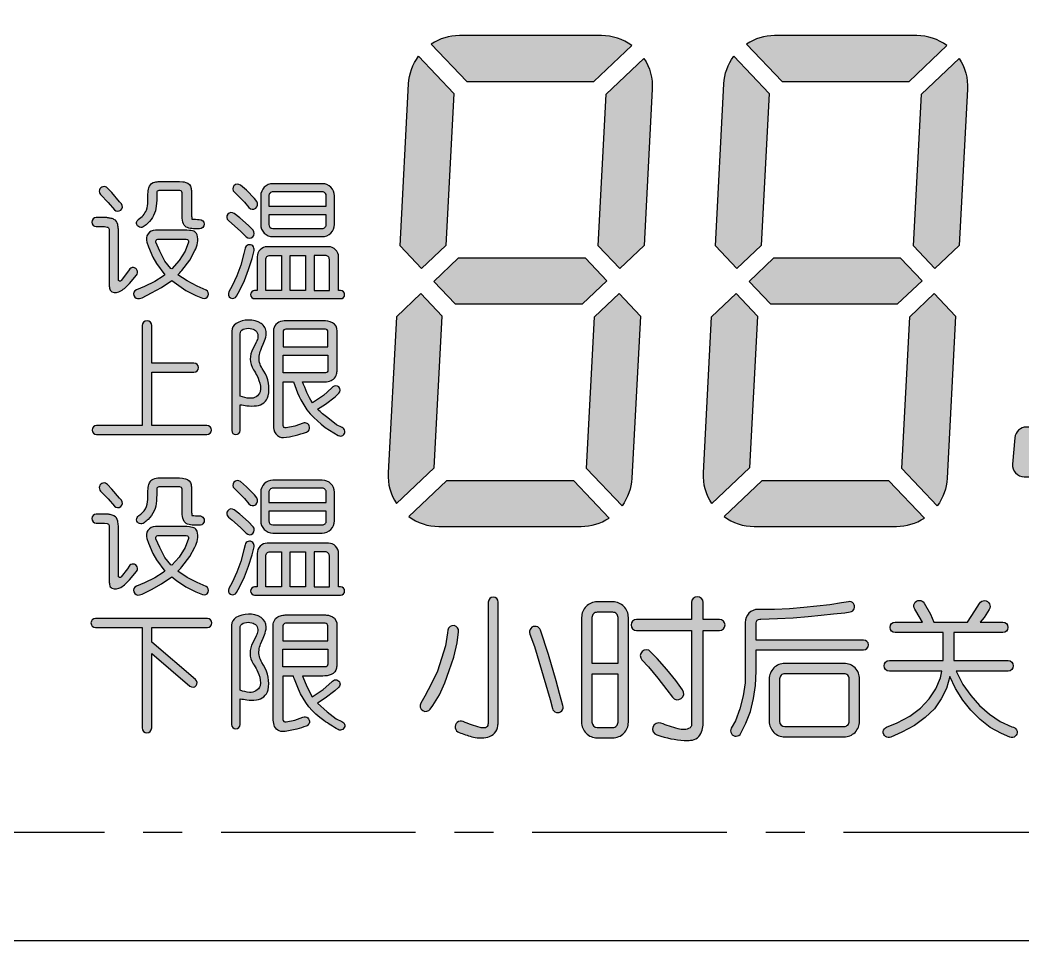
# Model space of a CAD drawing. Header units: millimetres. Extents: x -41 to 727, y -91 to 104.
# Drawn here: x 651.39 to 670.72, y -13.16 to 4.59 of the extents above; entities that cross this region are included whole.
import ezdxf

# ---------------------------------------------------------------- set-up
doc = ezdxf.new("R2010")
doc.units = ezdxf.units.MM
doc.header["$LTSCALE"] = 3
doc.header["$MEASUREMENT"] = 0
doc.linetypes.add('CENTER', pattern=[2, 1.25, -0.25, 0.25, -0.25])
doc.layers.add('VA', color=5, linetype='Continuous')

msp = doc.modelspace()

# ---------------------------------------------------------------- hatches: boundary and pattern name
h = msp.add_hatch(color=256)
h.dxf.hatch_style = 1
h.paths.add_polyline_path([(662.598, 4.286, -0.16027), (663.18, 4.094), (662.453, 3.404), (660.001, 3.404), (659.318, 4.124, -0.146871), (659.858, 4.286)])
h = msp.add_hatch(color=256)
h.dxf.hatch_style = 1
h.paths.add_polyline_path([(669.257, 4.094), (668.53, 3.404), (666.079, 3.404), (665.396, 4.124, -0.146871), (665.935, 4.286), (668.676, 4.286, -0.16027)])
h = msp.add_hatch(color=256)
h.dxf.hatch_style = 1
h.paths.add_polyline_path([(658.88, 3.357, -0.146871), (659.07, 3.888), (659.753, 3.168), (659.599, 0.244), (659.129, -0.202), (658.716, 0.233)])
h = msp.add_hatch(color=256)
h.dxf.hatch_style = 1
h.paths.add_polyline_path([(665.83, 3.168), (665.677, 0.244), (665.206, -0.202), (664.793, 0.233), (664.957, 3.357, -0.146871), (665.147, 3.888)])
h = msp.add_hatch(color=256)
h.dxf.hatch_style = 1
h.paths.add_polyline_path([(663.577, 3.255), (663.419, 0.244), (662.949, -0.202), (662.535, 0.233), (662.689, 3.155), (663.416, 3.846, -0.16027)])
h = msp.add_hatch(color=256)
h.dxf.hatch_style = 1
h.paths.add_polyline_path([(669.654, 3.255), (669.496, 0.244), (669.026, -0.202), (668.613, 0.233), (668.766, 3.155), (669.493, 3.846, -0.16027)])
h = msp.add_hatch(color=256)
h.dxf.hatch_style = 1
h.paths.add_polyline_path([(653.31, 1.085), (653.343, 1.045, -0.97673), (653.21, 0.931), (653.086, 1.069), (652.942, 1.221, -1.002617), (653.077, 1.348), (653.16, 1.26)])
h = msp.add_hatch(color=256)
h.dxf.hatch_style = 1
h.paths.add_polyline_path([(654.47, 1.301), (654.067, 1.301, 0.41817), (654.024, 1.257, -0.008884), (654.024, 1.113), (654.021, 1.056), (654.015, 0.999, -0.18758), (653.855, 0.672, -0.016576), (653.783, 0.612, -0.627369), (653.637, 0.667), (653.637, 0.684, -0.203592), (653.67, 0.743, 0.155377), (653.825, 0.923, 0.087248), (653.854, 1.092), (653.854, 1.148, -0.024837), (653.858, 1.264), (653.862, 1.295), (653.867, 1.325), (653.875, 1.355), (653.886, 1.382, -0.26273), (653.989, 1.463, -0.027827), (654.073, 1.475), (654.463, 1.475), (654.525, 1.47), (654.556, 1.465), (654.584, 1.458, -0.324197), (654.688, 1.342, -0.050441), (654.696, 1.258), (654.696, 0.828, 0.012355), (654.704, 0.751, 0.034092), (654.846, 0.745, -0.988156), (654.849, 0.561), (654.848, 0.561, -0.016553), (654.734, 0.563), (654.704, 0.566), (654.673, 0.57), (654.644, 0.576), (654.616, 0.585, -0.212131), (654.541, 0.656, -0.069926), (654.513, 0.803), (654.513, 1.255, 0.433586)])
h = msp.add_hatch(color=256)
h.dxf.hatch_style = 1
h.paths.add_polyline_path([(655.637, 1.403), (655.755, 1.305), (655.912, 1.148), (655.953, 1.088, -0.959156), (655.802, 0.974), (655.715, 1.079), (655.559, 1.236), (655.521, 1.27, -0.981141)])
h = msp.add_hatch(color=256)
h.dxf.hatch_style = 1
h.paths.add_polyline_path([(657.451, 1.197), (657.451, 0.648, -0.414214), (657.215, 0.412), (656.264, 0.412, -0.414214), (656.029, 0.648), (656.03, 1.197, -0.414214), (656.264, 1.432), (657.216, 1.432, -0.414214)])
h.paths.add_polyline_path([(657.294, 0.648, -0.414214), (657.215, 0.569), (656.264, 0.569, -0.413961), (656.185, 0.648), (656.185, 0.834), (657.294, 0.834)])
h.paths.add_polyline_path([(657.294, 1.197), (657.294, 1.001), (656.186, 1.001), (656.186, 1.197), (656.186, 1.197, -0.414214), (656.264, 1.276), (657.216, 1.276, -0.414214)])
h = msp.add_hatch(color=256)
h.dxf.hatch_style = 1
h.paths.add_polyline_path([(652.858, 0.604, -1), (652.858, 0.778), (653.061, 0.778, -0.011491), (653.125, 0.768, -0.070941), (653.201, 0.744, -0.254447), (653.273, 0.644, -0.026143), (653.285, 0.554), (653.285, -0.417, 0.32165), (653.305, -0.445, 0.329988), (653.339, -0.432), (653.459, -0.275), (653.492, -0.227, -1.083663), (653.635, -0.331), (653.501, -0.491, -0.073532), (653.335, -0.635, -0.222538), (653.162, -0.652, -0.270609), (653.115, -0.582, -0.016463), (653.111, -0.541), (653.111, 0.513), (653.105, 0.558, 0.334609), (653.07, 0.596), (653.019, 0.604)])
h = msp.add_hatch(color=256)
h.dxf.hatch_style = 1
h.paths.add_polyline_path([(655.518, 0.858), (655.627, 0.775), (655.794, 0.628), (655.881, 0.534, -0.981659), (655.75, 0.408), (655.637, 0.52), (655.47, 0.667), (655.407, 0.72, -0.975595)])
h = msp.add_hatch(color=256)
h.dxf.hatch_style = 1
h.paths.add_polyline_path([(654.181, -0.325), (654.181, -0.325), (654.021, -0.107), (653.949, 0.015), (653.866, 0.214), (653.836, 0.306, -0.520491), (653.998, 0.538), (654.604, 0.538), (654.655, 0.533), (654.684, 0.528), (654.712, 0.522), (654.737, 0.514, -0.225031), (654.805, 0.447, -0.188829), (654.758, 0.142), (654.662, -0.043), (654.506, -0.24, -0.031599), (654.43, -0.325), (654.613, -0.441), (654.803, -0.541), (654.975, -0.62, -0.972008), (654.909, -0.775), (654.779, -0.724), (654.588, -0.624), (654.405, -0.5), (654.314, -0.433), (654.115, -0.566), (653.924, -0.674), (653.741, -0.765), (653.69, -0.78, -0.947134), (653.633, -0.614), (653.791, -0.549), (653.99, -0.45), (654.148, -0.35)])
h.paths.add_polyline_path([(654.048, 0.363), (654.595, 0.363, -0.521815), (654.635, 0.305), (654.571, 0.131), (654.455, -0.051), (654.314, -0.209), (654.297, -0.201), (654.181, -0.06), (654.082, 0.131), (654.008, 0.303, -0.538437)])
h = msp.add_hatch(color=256)
h.dxf.hatch_style = 1
h.paths.add_polyline_path([(655.794, -0.225), (655.715, -0.431), (655.627, -0.617), (655.562, -0.736, -1), (655.416, -0.655), (655.48, -0.539), (655.568, -0.343), (655.647, -0.137), (655.706, 0.089), (655.729, 0.188, -1.00223), (655.9, 0.147), (655.863, -0.009)])
h = msp.add_hatch(color=256)
h.dxf.hatch_style = 1
h.paths.add_polyline_path([(657.53, 0.021), (657.53, -0.627), (657.569, -0.627, -1), (657.569, -0.784), (655.912, -0.784, -1), (655.912, -0.627), (655.961, -0.627), (655.961, 0.021, -0.414214), (656.156, 0.216), (657.334, 0.216, -0.414214)])
h.paths.add_polyline_path([(657.353, -0.627), (657.059, -0.627), (657.059, 0.049), (657.275, 0.049, -0.414214), (657.353, -0.029)])
h.paths.add_polyline_path([(656.127, -0.627), (656.127, -0.029, -0.414214), (656.206, 0.049), (656.431, 0.049), (656.431, -0.627)])
h.paths.add_polyline_path([(656.892, -0.627), (656.598, -0.627), (656.598, 0.049), (656.892, 0.049)])
h = msp.add_hatch(color=256)
h.dxf.hatch_style = 1
h.paths.add_polyline_path([(659.777, -0.886), (659.365, -0.451), (659.836, -0.004), (662.288, -0.004), (662.7, -0.438), (662.229, -0.886)])
h = msp.add_hatch(color=256)
h.dxf.hatch_style = 1
h.paths.add_polyline_path([(668.777, -0.438), (668.306, -0.886), (665.854, -0.886), (665.442, -0.451), (665.913, -0.004), (668.365, -0.004)])
h = msp.add_hatch(color=256)
h.dxf.hatch_style = 1
h.paths.add_polyline_path([(659.528, -1.121), (659.375, -4.045), (658.647, -4.735, -0.16027), (658.486, -4.144), (658.644, -1.135), (659.116, -0.687)])
h = msp.add_hatch(color=256)
h.dxf.hatch_style = 1
h.paths.add_polyline_path([(663.184, -4.247, -0.146871), (662.994, -4.777), (662.311, -4.057), (662.464, -1.136), (662.936, -0.687), (663.347, -1.12)])
h = msp.add_hatch(color=256)
h.dxf.hatch_style = 1
h.paths.add_polyline_path([(665.452, -4.045), (664.724, -4.735, -0.16027), (664.564, -4.144), (664.721, -1.135), (665.193, -0.687), (665.605, -1.121)])
h = msp.add_hatch(color=256)
h.dxf.hatch_style = 1
h.paths.add_polyline_path([(669.261, -4.247, -0.146871), (669.071, -4.777), (668.388, -4.057), (668.541, -1.136), (669.013, -0.687), (669.425, -1.12)])
h = msp.add_hatch(color=256)
h.dxf.hatch_style = 1
h.paths.add_polyline_path([(653.745, -3.23), (653.745, -1.304, -1), (653.93, -1.304), (653.93, -2.026), (654.742, -2.026, -1), (654.742, -2.201), (653.93, -2.201), (653.93, -3.23), (654.991, -3.23, -1), (654.991, -3.405), (652.866, -3.405, -1), (652.866, -3.23)])
h = msp.add_hatch(color=256)
h.dxf.hatch_style = 1
h.paths.add_polyline_path([(655.47, -1.411, -0.251251), (655.553, -1.265, -0.273671), (656.038, -1.26, -0.242415), (656.137, -1.447, -0.100445), (656.103, -1.599), (656.078, -1.658), (656.053, -1.716), (656.03, -1.774, 0.150464), (656.007, -2.015, 0.07841), (656.057, -2.128), (656.089, -2.181, -0.191488), (656.174, -2.659, -0.319783), (655.949, -2.847, -0.07297), (655.762, -2.847, -0.0139), (655.633, -2.828), (655.633, -3.323, -1), (655.47, -3.323)])
h.paths.add_polyline_path([(655.637, -1.438, -0.291924), (655.721, -1.363, -0.137469), (655.858, -1.364, -0.396774), (655.976, -1.521, -0.082163), (655.945, -1.614), (655.922, -1.661), (655.9, -1.705), (655.878, -1.748, 0.274605), (655.888, -2.153, -0.028418), (655.96, -2.274), (655.978, -2.317), (655.995, -2.362, -0.139474), (656.02, -2.578, -0.337206), (655.817, -2.704, -0.068489), (655.633, -2.665), (655.633, -1.461)])
h = msp.add_hatch(color=256)
h.dxf.hatch_style = 1
h.paths.add_polyline_path([(656.939, -3.199, -0.584313), (656.909, -3.356, -0.064942), (656.469, -3.46, -0.133179), (656.389, -3.448, -0.237061), (656.282, -3.304), (656.276, -3.271), (656.273, -3.242), (656.273, -1.411, -0.38883), (656.45, -1.217), (656.483, -1.213, -0.013458), (656.561, -1.21), (657.228, -1.21, -0.143255), (657.415, -1.248, -0.294356), (657.502, -1.411), (657.502, -2.163, -0.034225), (657.493, -2.238, -0.315965), (657.328, -2.379), (657.295, -2.384, -0.011104), (657.228, -2.389), (656.837, -2.389, 0.049724), (657.025, -2.79), (657.025, -2.79), (657.238, -2.652), (657.401, -2.502), (657.417, -2.486, -1), (657.536, -2.605), (657.464, -2.677), (657.276, -2.815), (657.126, -2.916, 0.024066), (657.32, -3.084), (657.489, -3.217), (657.597, -3.267, -1.081369), (657.523, -3.421, -0.098023), (656.919, -2.929, -0.067874), (656.662, -2.389), (656.461, -2.389), (656.461, -3.226, 0.473285), (656.521, -3.275), (656.687, -3.242), (656.848, -3.182, -0.220603), (656.925, -3.189)])
h.paths.add_polyline_path([(657.276, -2.214), (656.461, -2.214), (656.461, -1.875), (657.326, -1.875), (657.326, -2.164, -0.414214)])
h.paths.add_polyline_path([(657.276, -1.373, -0.414214), (657.326, -1.423), (657.326, -1.712), (656.461, -1.712), (656.461, -1.423, -0.414214), (656.511, -1.373)])
h = msp.add_hatch(color=256)
h.dxf.hatch_style = 1
h.paths.add_polyline_path([(670.748, -4.217, -0.440011), (670.523, -3.972), (670.567, -3.465, -0.388879), (670.792, -3.259), (671.301, -3.259, -0.440011), (671.526, -3.504), (671.481, -4.011, -0.388879), (671.257, -4.217)])
h = msp.add_hatch(color=256)
h.dxf.hatch_style = 1
h.paths.add_polyline_path([(654.469, -4.413), (654.068, -4.413, 0.422577), (654.024, -4.457), (654.024, -4.568), (654.023, -4.625), (654.019, -4.682, -0.197017), (653.858, -5.039, -0.01219), (653.783, -5.103, -1.116646), (653.679, -4.965, 0.264943), (653.852, -4.655), (653.854, -4.6), (653.854, -4.543), (653.855, -4.485), (653.857, -4.455), (653.861, -4.425), (653.866, -4.394), (653.874, -4.365), (653.884, -4.337, -0.20478), (653.957, -4.261, -0.084845), (654.073, -4.239), (654.463, -4.239), (654.52, -4.244), (654.55, -4.248), (654.58, -4.254, -0.323094), (654.687, -4.367, -0.059248), (654.696, -4.456), (654.696, -4.886, 0.017207), (654.704, -4.963, 0.034528), (654.846, -4.969, -1.01266), (654.847, -5.153, -0.011492), (654.739, -5.151), (654.709, -5.149), (654.678, -5.145), (654.649, -5.139), (654.621, -5.131, -0.238886), (654.538, -5.05, -0.076134), (654.513, -4.911), (654.513, -4.456, 0.422775)])
h = msp.add_hatch(color=256)
h.dxf.hatch_style = 1
h.paths.add_polyline_path([(653.31, -4.629), (653.343, -4.669, -0.97673), (653.21, -4.783), (653.086, -4.645), (652.942, -4.493, -1.002617), (653.077, -4.366), (653.16, -4.454)])
h = msp.add_hatch(color=256)
h.dxf.hatch_style = 1
h.paths.add_polyline_path([(655.637, -4.311), (655.755, -4.41), (655.912, -4.566), (655.953, -4.626, -0.959156), (655.802, -4.74), (655.715, -4.635), (655.559, -4.478), (655.521, -4.445, -0.981141)])
h = msp.add_hatch(color=256)
h.dxf.hatch_style = 1
h.paths.add_polyline_path([(656.264, -5.302, -0.414214), (656.029, -5.066), (656.03, -4.517, -0.414214), (656.264, -4.282), (657.216, -4.282, -0.414214), (657.451, -4.517), (657.451, -5.066, -0.414214), (657.215, -5.302)])
h.paths.add_polyline_path([(656.264, -5.145, -0.413961), (656.185, -5.066), (656.185, -4.88), (657.294, -4.88), (657.294, -5.066, -0.414214), (657.215, -5.145)])
h.paths.add_polyline_path([(656.186, -4.714), (656.186, -4.517), (656.186, -4.517, -0.414214), (656.264, -4.438), (657.216, -4.438, -0.414214), (657.294, -4.517), (657.294, -4.714)])
h = msp.add_hatch(color=256)
h.dxf.hatch_style = 1
h.paths.add_polyline_path([(659.465, -5.175, -0.16027), (658.883, -4.984), (659.611, -4.293), (662.062, -4.293), (662.745, -5.013, -0.146871), (662.205, -5.175)])
h = msp.add_hatch(color=256)
h.dxf.hatch_style = 1
h.paths.add_polyline_path([(664.96, -4.984), (665.688, -4.293), (668.139, -4.293), (668.822, -5.013, -0.146871), (668.282, -5.175), (665.542, -5.175, -0.16027)])
h = msp.add_hatch(color=256)
h.dxf.hatch_style = 1
h.paths.add_polyline_path([(653.111, -5.201), (653.105, -5.156, 0.334609), (653.07, -5.118), (653.019, -5.11), (652.858, -5.11, -1), (652.858, -4.936), (653.061, -4.936, -0.011491), (653.125, -4.947, -0.070941), (653.201, -4.97, -0.254447), (653.273, -5.07, -0.026143), (653.285, -5.16), (653.285, -6.131, 0.32165), (653.305, -6.159, 0.329988), (653.339, -6.146), (653.459, -5.99), (653.492, -5.941, -1.083663), (653.635, -6.046), (653.501, -6.205, -0.073532), (653.335, -6.349, -0.222538), (653.162, -6.366, -0.270609), (653.115, -6.296, -0.016463), (653.111, -6.255)])
h = msp.add_hatch(color=256)
h.dxf.hatch_style = 1
h.paths.add_polyline_path([(655.518, -4.856), (655.627, -4.939), (655.794, -5.086), (655.881, -5.18, -0.981659), (655.75, -5.307), (655.637, -5.194), (655.47, -5.047), (655.407, -4.994, -0.975595)])
h = msp.add_hatch(color=256)
h.dxf.hatch_style = 1
h.paths.add_polyline_path([(654.021, -5.821), (653.949, -5.699), (653.866, -5.5), (653.836, -5.409, -0.520491), (653.998, -5.176), (654.604, -5.176), (654.655, -5.182), (654.684, -5.186), (654.712, -5.192), (654.737, -5.2, -0.225031), (654.805, -5.267, -0.188829), (654.758, -5.572), (654.662, -5.757), (654.506, -5.955, -0.031599), (654.43, -6.039), (654.613, -6.156), (654.803, -6.255), (654.975, -6.334, -0.972008), (654.909, -6.489), (654.779, -6.438), (654.588, -6.338), (654.405, -6.214), (654.314, -6.147), (654.115, -6.28), (653.924, -6.388), (653.741, -6.479), (653.69, -6.494, -0.947134), (653.633, -6.328), (653.791, -6.263), (653.99, -6.164), (654.148, -6.064), (654.181, -6.039), (654.181, -6.039)])
h.paths.add_polyline_path([(654.048, -5.351), (654.595, -5.351, -0.521815), (654.635, -5.409), (654.571, -5.583), (654.455, -5.766), (654.314, -5.923), (654.297, -5.915), (654.181, -5.774), (654.082, -5.583), (654.008, -5.411, -0.538437)])
h = msp.add_hatch(color=256)
h.dxf.hatch_style = 1
h.paths.add_polyline_path([(655.706, -5.626), (655.729, -5.527, -1.00223), (655.9, -5.567), (655.863, -5.724), (655.794, -5.939), (655.715, -6.145), (655.627, -6.332), (655.562, -6.45, -1), (655.416, -6.369), (655.48, -6.253), (655.568, -6.057), (655.647, -5.851)])
h = msp.add_hatch(color=256)
h.dxf.hatch_style = 1
h.paths.add_polyline_path([(656.156, -5.498), (657.334, -5.498, -0.414214), (657.53, -5.694), (657.53, -6.341), (657.569, -6.341, -1), (657.569, -6.498), (655.912, -6.498, -1), (655.912, -6.341), (655.961, -6.341), (655.961, -5.694, -0.414214)])
h.paths.add_polyline_path([(657.353, -6.341), (657.059, -6.341), (657.059, -5.665), (657.275, -5.665, -0.414214), (657.353, -5.743)])
h.paths.add_polyline_path([(656.431, -5.665), (656.431, -6.341), (656.127, -6.341), (656.127, -5.743, -0.414214), (656.206, -5.665)])
h.paths.add_polyline_path([(656.892, -5.665), (656.892, -6.341), (656.598, -6.341), (656.598, -5.665)])
h = msp.add_hatch(color=256)
h.dxf.hatch_style = 1
h.paths.add_polyline_path([(660.607, -6.633), (660.607, -8.943, -0.017604), (660.601, -9.02, -0.310575), (660.405, -9.235), (660.367, -9.244, -0.105117), (660.099, -9.228, -0.018557), (659.854, -9.147, -1.016351), (659.932, -8.934, 0.049754), (660.258, -9.051), (660.281, -9.055, 0.070444), (660.342, -9.058), (660.36, -9.054, 0.328665), (660.41, -8.993), (660.413, -8.973), (660.416, -8.943), (660.416, -6.633, -1)])
h = msp.add_hatch(color=256)
h.dxf.hatch_style = 1
h.paths.add_polyline_path([(664.873, -7.181), (664.559, -7.181), (664.559, -8.874, -0.094288), (664.528, -9.131, -0.324897), (664.315, -9.296), (664.29, -9.298), (664.24, -9.3), (664.19, -9.3, -0.062857), (663.682, -9.2), (663.665, -9.194, -1), (663.744, -8.967, 0.023867), (664.076, -9.077, 0.206017), (664.305, -9.057, 0.211186), (664.334, -8.999), (664.334, -7.181), (663.274, -7.181, -1), (663.274, -6.968), (664.334, -6.968), (664.334, -6.642, -1), (664.559, -6.642), (664.559, -6.968), (664.873, -6.968, -1)])
h = msp.add_hatch(color=256)
h.dxf.hatch_style = 1
h.paths.add_polyline_path([(662.817, -6.629, -0.414214), (663.117, -6.929), (663.117, -8.949, -0.414214), (662.816, -9.25), (662.515, -9.25, -0.414214), (662.214, -8.949), (662.215, -6.929, -0.414214), (662.515, -6.629)])
h.paths.add_polyline_path([(662.414, -8.021), (662.917, -8.021), (662.917, -8.949, -0.414214), (662.816, -9.05), (662.515, -9.05, -0.413961), (662.414, -8.949)])
h.paths.add_polyline_path([(662.917, -7.808), (662.414, -7.808), (662.415, -6.93), (662.415, -6.929, -0.414214), (662.515, -6.829), (662.817, -6.829, -0.414214), (662.917, -6.929)])
h = msp.add_hatch(color=256)
h.dxf.hatch_style = 1
h.paths.add_polyline_path([(665.581, -7.364), (667.649, -7.364, -1), (667.649, -7.552), (665.581, -7.552), (665.581, -7.966), (665.568, -8.241), (665.531, -8.492), (665.468, -8.743), (665.38, -8.969), (665.284, -9.161, -1.021965), (665.099, -9.063), (665.179, -8.919), (665.267, -8.693), (665.33, -8.442), (665.368, -8.191), (665.368, -7.024, -0.414214), (665.618, -6.774), (665.932, -6.774), (666.22, -6.762), (666.496, -6.737), (666.998, -6.687), (667.223, -6.649), (667.361, -6.625, -1.021285), (667.392, -6.823), (667.286, -6.837), (667.073, -6.862), (666.835, -6.887), (666.584, -6.912), (666.295, -6.937), (665.994, -6.95), (665.668, -6.962), (665.651, -6.962, 0.41392), (665.581, -7.032)])
h = msp.add_hatch(color=256)
h.dxf.hatch_style = 1
h.paths.add_polyline_path([(669.246, -8.296), (669.144, -8.5), (669.016, -8.692), (668.837, -8.858), (668.633, -9.011), (668.39, -9.139), (668.177, -9.236, -1.01934), (668.094, -9.044), (668.301, -8.96), (668.544, -8.832), (668.748, -8.679), (668.914, -8.5), (669.042, -8.308), (669.131, -8.091), (669.157, -7.963), (668.147, -7.963, -1), (668.147, -7.759), (669.182, -7.759), (669.182, -7.222), (668.262, -7.222, -1), (668.262, -7.018), (668.786, -7.018), (668.659, -6.801), (668.636, -6.767, -1.035035), (668.819, -6.654), (668.94, -6.865), (669.003, -7.018), (669.655, -7.018), (669.796, -6.801), (669.886, -6.657, -1.002361), (670.072, -6.774), (669.974, -6.929), (669.898, -7.018), (670.332, -7.018, -1), (670.332, -7.222), (669.387, -7.222), (669.387, -7.759), (670.435, -7.759, -1), (670.435, -7.963), (669.438, -7.963), (669.566, -8.219), (669.719, -8.436), (669.885, -8.628), (670.077, -8.794), (670.281, -8.934), (670.511, -9.037), (670.542, -9.047, -1.039142), (670.472, -9.234), (670.307, -9.164), (670.089, -9.049), (669.898, -8.896), (669.719, -8.717), (669.566, -8.526), (669.425, -8.296), (669.31, -8.066)])
h = msp.add_hatch(color=256)
h.dxf.hatch_style = 1
h.paths.add_polyline_path([(655.001, -7.123), (653.928, -7.123), (653.928, -7.407), (654.774, -8.125, -1), (654.665, -8.252), (653.928, -7.627), (653.928, -9.059, -1), (653.743, -9.059), (653.743, -7.123), (652.845, -7.123, -1), (652.845, -6.948), (655.001, -6.948, -1)])
h = msp.add_hatch(color=256)
h.dxf.hatch_style = 1
h.paths.add_polyline_path([(655.55, -6.933, -0.273671), (656.035, -6.929, -0.242415), (656.134, -7.115, -0.100445), (656.1, -7.267), (656.075, -7.326), (656.05, -7.384), (656.027, -7.442, 0.150464), (656.004, -7.684, 0.07841), (656.054, -7.796), (656.086, -7.85, -0.191488), (656.171, -8.327, -0.319783), (655.946, -8.515, -0.07297), (655.759, -8.516, -0.0139), (655.631, -8.496), (655.631, -8.992, -1), (655.468, -8.992), (655.468, -7.079, -0.251251)])
h.paths.add_polyline_path([(655.875, -7.416, 0.274605), (655.885, -7.822, -0.028418), (655.957, -7.942), (655.975, -7.985), (655.992, -8.03, -0.139474), (656.017, -8.246, -0.337206), (655.814, -8.373, -0.068489), (655.631, -8.333), (655.631, -7.13), (655.635, -7.106, -0.291924), (655.718, -7.031, -0.137469), (655.855, -7.032, -0.396774), (655.973, -7.189, -0.082163), (655.943, -7.283), (655.92, -7.329), (655.897, -7.373)])
h = msp.add_hatch(color=256)
h.dxf.hatch_style = 1
h.paths.add_polyline_path([(656.558, -6.879), (657.225, -6.879, -0.016185), (657.3, -6.883, -0.052672), (657.365, -6.896, -0.295172), (657.494, -7.033, -0.016112), (657.499, -7.079), (657.499, -7.832, -0.023783), (657.49, -7.906, -0.263158), (657.388, -8.028, -0.105269), (657.225, -8.058), (656.834, -8.058), (656.922, -8.271), (657.022, -8.459), (657.236, -8.321), (657.399, -8.17), (657.414, -8.155, -1), (657.533, -8.274), (657.461, -8.346), (657.273, -8.484), (657.123, -8.584), (657.311, -8.747), (657.486, -8.885), (657.594, -8.935, -1.082987), (657.52, -9.09, -0.028008), (657.248, -8.915, -0.1484), (656.757, -8.31, -0.025024), (656.659, -8.058), (656.458, -8.058), (656.458, -8.894, 0.477458), (656.518, -8.943), (656.684, -8.91), (656.844, -8.851, -0.588858), (656.967, -8.955), (656.962, -8.971, -0.220322), (656.906, -9.024, -0.014085), (656.726, -9.081), (656.662, -9.097), (656.598, -9.109), (656.532, -9.12), (656.499, -9.125), (656.466, -9.128), (656.449, -9.129, -0.362622), (656.279, -8.972, -0.023381), (656.27, -8.91), (656.27, -7.079, -0.307621), (656.385, -6.904, -0.091859), (656.48, -6.882, -0.018811)])
h.paths.add_polyline_path([(656.458, -7.092, -0.414214), (656.508, -7.042), (657.273, -7.042, -0.414214), (657.323, -7.092), (657.323, -7.38), (656.458, -7.38)])
h.paths.add_polyline_path([(657.323, -7.543), (657.323, -7.832, -0.414214), (657.273, -7.882), (656.458, -7.882), (656.458, -7.543)])
h = msp.add_hatch(color=256)
h.dxf.hatch_style = 1
h.paths.add_polyline_path([(659.627, -7.225), (659.637, -7.172, -0.975234), (659.845, -7.204), (659.818, -7.416), (659.754, -7.696), (659.665, -7.95), (659.576, -8.192), (659.474, -8.421), (659.347, -8.625), (659.298, -8.695, -0.957932), (659.117, -8.579), (659.194, -8.447), (659.321, -8.205), (659.436, -7.963), (659.589, -7.479)])
h = msp.add_hatch(color=256)
h.dxf.hatch_style = 1
h.paths.add_polyline_path([(661.217, -7.249, -1.025686), (661.425, -7.177), (661.574, -7.645), (661.727, -8.154), (661.79, -8.396), (661.854, -8.625), (661.854, -8.625, -1.045001), (661.653, -8.683), (661.612, -8.51), (661.307, -7.492), (661.218, -7.25)])
h = msp.add_hatch(color=256)
h.dxf.hatch_style = 1
h.paths.add_polyline_path([(663.378, -7.747, -0.999055), (663.546, -7.589), (663.669, -7.72), (663.857, -7.934), (664.033, -8.147), (664.161, -8.324, -0.99524), (663.964, -8.467), (663.857, -8.322), (663.682, -8.097), (663.506, -7.883)])
h = msp.add_hatch(color=256)
h.dxf.hatch_style = 1
h.paths.add_polyline_path([(667.274, -7.815, -0.414214), (667.574, -8.115), (667.574, -8.931, -0.414214), (667.273, -9.232), (666.132, -9.232, -0.414214), (665.831, -8.931), (665.832, -8.115, -0.414214), (666.132, -7.815)])
h.paths.add_polyline_path([(667.274, -8.015, -0.414214), (667.374, -8.115), (667.374, -8.931, -0.414214), (667.273, -9.032), (666.132, -9.032, -0.413961), (666.031, -8.931), (666.032, -8.115), (666.032, -8.115, -0.414214), (666.132, -8.015)])

# ---------------------------------------------------------------- linework, layer by layer
msp.add_line((706.765, -13.165), (631.765, -13.165))
for points in [[(659.858, 4.286, 0.146871), (659.318, 4.124), (660.001, 3.404), (662.453, 3.404), (663.18, 4.094, 0.16027), (662.598, 4.286)], [(668.676, 4.286), (665.935, 4.286, 0.146871), (665.396, 4.124), (666.079, 3.404), (668.53, 3.404), (669.257, 4.094, 0.16027)], [(658.88, 3.357, -0.146871), (659.07, 3.888), (659.753, 3.168), (659.599, 0.244), (659.129, -0.202), (658.716, 0.233)], [(665.83, 3.168), (665.677, 0.244), (665.206, -0.202), (664.793, 0.233), (664.957, 3.357, -0.146871), (665.147, 3.888)], [(663.577, 3.255), (663.419, 0.244), (662.949, -0.202), (662.535, 0.233), (662.689, 3.155), (663.416, 3.846, -0.16027)], [(669.654, 3.255), (669.496, 0.244), (669.026, -0.202), (668.613, 0.233), (668.766, 3.155), (669.493, 3.846, -0.16027)], [(653.16, 1.26), (653.077, 1.348, 1.002617), (652.942, 1.221), (653.086, 1.069), (653.21, 0.931, 0.97673), (653.343, 1.045), (653.31, 1.085)], [(654.47, 1.301), (654.067, 1.301, 0.41817), (654.024, 1.257, -0.008884), (654.024, 1.113), (654.021, 1.056), (654.015, 0.999, -0.18758), (653.855, 0.672, -0.016576), (653.783, 0.612, -0.627369), (653.637, 0.667), (653.637, 0.684, -0.203592), (653.67, 0.743, 0.155377), (653.825, 0.923, 0.087248), (653.854, 1.092), (653.854, 1.148, -0.024837), (653.858, 1.264), (653.862, 1.295), (653.867, 1.325), (653.875, 1.355), (653.886, 1.382, -0.26273), (653.989, 1.463, -0.027827), (654.073, 1.475), (654.463, 1.475), (654.525, 1.47), (654.556, 1.465), (654.584, 1.458, -0.324197), (654.688, 1.342, -0.050441), (654.696, 1.258), (654.696, 0.828, 0.012355), (654.704, 0.751, 0.034092), (654.846, 0.745, -0.988156), (654.849, 0.561), (654.848, 0.561, -0.016553), (654.734, 0.563), (654.704, 0.566), (654.673, 0.57), (654.644, 0.576), (654.616, 0.585, -0.212131), (654.541, 0.656, -0.069926), (654.513, 0.803), (654.513, 1.255, 0.433586)], [(655.521, 1.27), (655.559, 1.236), (655.715, 1.079), (655.802, 0.974, 0.959156), (655.953, 1.088), (655.912, 1.148), (655.755, 1.305), (655.637, 1.403, 0.981141)], [(657.216, 1.432), (656.264, 1.432, 0.414214), (656.03, 1.197), (656.029, 0.648, 0.414214), (656.264, 0.412), (657.215, 0.412, 0.414214), (657.451, 0.648), (657.451, 1.197, 0.414214)], [(657.216, 1.276), (656.264, 1.276, 0.414214), (656.186, 1.197), (656.186, 1.197), (656.186, 1.001), (657.294, 1.001), (657.294, 1.197, 0.414214)], [(653.019, 0.604), (653.07, 0.596, -0.334609), (653.105, 0.558), (653.111, 0.513), (653.111, -0.541, 0.016463), (653.115, -0.582, 0.270609), (653.162, -0.652, 0.222538), (653.335, -0.635, 0.073532), (653.501, -0.491), (653.635, -0.331, 1.083663), (653.492, -0.227), (653.459, -0.275), (653.339, -0.432, -0.329988), (653.305, -0.445, -0.32165), (653.285, -0.417), (653.285, 0.554, 0.026143), (653.273, 0.644, 0.254447), (653.201, 0.744, 0.070941), (653.125, 0.768, 0.011491), (653.061, 0.778), (652.858, 0.778, 1), (652.858, 0.604)], [(655.407, 0.72), (655.47, 0.667), (655.637, 0.52), (655.75, 0.408, 0.981659), (655.881, 0.534), (655.794, 0.628), (655.627, 0.775), (655.518, 0.858, 0.975595)], [(657.294, 0.834), (656.185, 0.834), (656.185, 0.648, 0.413961), (656.264, 0.569), (657.215, 0.569, 0.414214), (657.294, 0.648)], [(654.148, -0.35), (653.99, -0.45), (653.791, -0.549), (653.633, -0.614, 0.947134), (653.69, -0.78), (653.741, -0.765), (653.924, -0.674), (654.115, -0.566), (654.314, -0.433), (654.405, -0.5), (654.588, -0.624), (654.779, -0.724), (654.909, -0.775, 0.972008), (654.975, -0.62), (654.803, -0.541), (654.613, -0.441), (654.43, -0.325, 0.031599), (654.506, -0.24), (654.662, -0.043), (654.758, 0.142, 0.188829), (654.805, 0.447, 0.225031), (654.737, 0.514), (654.712, 0.522), (654.684, 0.528), (654.655, 0.533), (654.604, 0.538), (653.998, 0.538, 0.520491), (653.836, 0.306), (653.866, 0.214), (653.949, 0.015), (654.021, -0.107), (654.181, -0.325), (654.181, -0.325)], [(654.048, 0.363), (654.595, 0.363, -0.521815), (654.635, 0.305), (654.571, 0.131), (654.455, -0.051), (654.314, -0.209), (654.297, -0.201), (654.181, -0.06), (654.082, 0.131), (654.008, 0.303, -0.538437)], [(655.863, -0.009), (655.9, 0.147, 1.00223), (655.729, 0.188), (655.706, 0.089), (655.647, -0.137), (655.568, -0.343), (655.48, -0.539), (655.416, -0.655, 1), (655.562, -0.736), (655.627, -0.617), (655.715, -0.431), (655.794, -0.225)], [(657.334, 0.216), (656.156, 0.216, 0.414214), (655.961, 0.021), (655.961, -0.627), (655.912, -0.627, 1), (655.912, -0.784), (657.569, -0.784, 1), (657.569, -0.627), (657.53, -0.627), (657.53, 0.021, 0.414214)], [(656.127, -0.627), (656.127, -0.029, -0.414214), (656.206, 0.049), (656.431, 0.049), (656.431, -0.627)], [(657.353, -0.029, 0.414214), (657.275, 0.049), (657.059, 0.049), (657.059, -0.627), (657.353, -0.627)], [(659.116, -0.687), (658.644, -1.135), (658.486, -4.144, 0.16027), (658.647, -4.735), (659.375, -4.045), (659.528, -1.121)], [(663.184, -4.247, -0.146871), (662.994, -4.777), (662.311, -4.057), (662.464, -1.136), (662.936, -0.687), (663.347, -1.12)], [(665.452, -4.045), (664.724, -4.735, -0.16027), (664.564, -4.144), (664.721, -1.135), (665.193, -0.687), (665.605, -1.121)], [(669.261, -4.247, -0.146871), (669.071, -4.777), (668.388, -4.057), (668.541, -1.136), (669.013, -0.687), (669.425, -1.12)], [(652.866, -3.23, 1), (652.866, -3.405), (654.991, -3.405, 1), (654.991, -3.23), (653.93, -3.23), (653.93, -2.201), (654.742, -2.201, 1), (654.742, -2.026), (653.93, -2.026), (653.93, -1.304, 1), (653.745, -1.304), (653.745, -3.23)], [(655.47, -3.323, 1), (655.633, -3.323), (655.633, -2.828, 0.0139), (655.762, -2.847, 0.07297), (655.949, -2.847, 0.319783), (656.174, -2.659, 0.191488), (656.089, -2.181), (656.057, -2.128, -0.07841), (656.007, -2.015, -0.150464), (656.03, -1.774), (656.053, -1.716), (656.078, -1.658), (656.103, -1.599, 0.100445), (656.137, -1.447, 0.242415), (656.038, -1.26, 0.273671), (655.553, -1.265, 0.251251), (655.47, -1.411)], [(656.925, -3.189, 0.220603), (656.848, -3.182), (656.687, -3.242), (656.521, -3.275, -0.473285), (656.461, -3.226), (656.461, -2.389), (656.662, -2.389, 0.067874), (656.919, -2.929, 0.098023), (657.523, -3.421, 1.081369), (657.597, -3.267), (657.489, -3.217), (657.32, -3.084, -0.024066), (657.126, -2.916), (657.276, -2.815), (657.464, -2.677), (657.536, -2.605, 1), (657.417, -2.486), (657.401, -2.502), (657.238, -2.652), (657.025, -2.79), (657.025, -2.79, -0.049724), (656.837, -2.389), (657.228, -2.389, 0.011104), (657.295, -2.384), (657.328, -2.379, 0.315965), (657.493, -2.238, 0.034225), (657.502, -2.163), (657.502, -1.411, 0.294356), (657.415, -1.248, 0.143255), (657.228, -1.21), (656.561, -1.21, 0.013458), (656.483, -1.213), (656.45, -1.217, 0.38883), (656.273, -1.411), (656.273, -3.242), (656.276, -3.271), (656.282, -3.304, 0.237061), (656.389, -3.448, 0.133179), (656.469, -3.46, 0.064942), (656.909, -3.356, 0.584313), (656.939, -3.199)], [(655.637, -1.438, -0.291924), (655.721, -1.363, -0.137469), (655.858, -1.364, -0.396774), (655.976, -1.521, -0.082163), (655.945, -1.614), (655.922, -1.661), (655.9, -1.705), (655.878, -1.748, 0.274605), (655.888, -2.153, -0.028418), (655.96, -2.274), (655.978, -2.317), (655.995, -2.362, -0.139474), (656.02, -2.578, -0.337206), (655.817, -2.704, -0.068489), (655.633, -2.665), (655.633, -1.461)], [(656.511, -1.373, 0.414214), (656.461, -1.423), (656.461, -1.712), (657.326, -1.712), (657.326, -1.423, 0.414214), (657.276, -1.373)], [(657.276, -2.214), (656.461, -2.214), (656.461, -1.875), (657.326, -1.875), (657.326, -2.164, -0.414214)], [(671.257, -4.217, 0.388879), (671.481, -4.011), (671.526, -3.504, 0.440011), (671.301, -3.259), (670.792, -3.259, 0.388879), (670.567, -3.465), (670.523, -3.972, 0.440011), (670.748, -4.217)], [(654.469, -4.413), (654.068, -4.413, 0.422577), (654.024, -4.457), (654.024, -4.568), (654.023, -4.625), (654.019, -4.682, -0.197017), (653.858, -5.039, -0.01219), (653.783, -5.103, -1.116646), (653.679, -4.965, 0.264943), (653.852, -4.655), (653.854, -4.6), (653.854, -4.543), (653.855, -4.485), (653.857, -4.455), (653.861, -4.425), (653.866, -4.394), (653.874, -4.365), (653.884, -4.337, -0.20478), (653.957, -4.261, -0.084845), (654.073, -4.239), (654.463, -4.239), (654.52, -4.244), (654.55, -4.248), (654.58, -4.254, -0.323094), (654.687, -4.367, -0.059248), (654.696, -4.456), (654.696, -4.886, 0.017207), (654.704, -4.963, 0.034528), (654.846, -4.969, -1.01266), (654.847, -5.153, -0.011492), (654.739, -5.151), (654.709, -5.149), (654.678, -5.145), (654.649, -5.139), (654.621, -5.131, -0.238886), (654.538, -5.05, -0.076134), (654.513, -4.911), (654.513, -4.456, 0.422775)], [(653.16, -4.454), (653.077, -4.366, 1.002617), (652.942, -4.493), (653.086, -4.645), (653.21, -4.783, 0.97673), (653.343, -4.669), (653.31, -4.629)], [(655.521, -4.445), (655.559, -4.478), (655.715, -4.635), (655.802, -4.74, 0.959156), (655.953, -4.626), (655.912, -4.566), (655.755, -4.41), (655.637, -4.311, 0.981141)], [(657.215, -5.302, 0.414214), (657.451, -5.066), (657.451, -4.517, 0.414214), (657.216, -4.282), (656.264, -4.282, 0.414214), (656.03, -4.517), (656.029, -5.066, 0.414214), (656.264, -5.302)], [(657.294, -4.714), (657.294, -4.517, 0.414214), (657.216, -4.438), (656.264, -4.438, 0.414214), (656.186, -4.517), (656.186, -4.517), (656.186, -4.714)], [(662.205, -5.175, 0.146871), (662.745, -5.013), (662.062, -4.293), (659.611, -4.293), (658.883, -4.984, 0.16027), (659.465, -5.175)], [(665.542, -5.175), (668.282, -5.175, 0.146871), (668.822, -5.013), (668.139, -4.293), (665.688, -4.293), (664.96, -4.984, 0.16027)], [(653.111, -6.255, 0.016463), (653.115, -6.296, 0.270609), (653.162, -6.366, 0.222538), (653.335, -6.349, 0.073532), (653.501, -6.205), (653.635, -6.046, 1.083663), (653.492, -5.941), (653.459, -5.99), (653.339, -6.146, -0.329988), (653.305, -6.159, -0.32165), (653.285, -6.131), (653.285, -5.16, 0.026143), (653.273, -5.07, 0.254447), (653.201, -4.97, 0.070941), (653.125, -4.947, 0.011491), (653.061, -4.936), (652.858, -4.936, 1), (652.858, -5.11), (653.019, -5.11), (653.07, -5.118, -0.334609), (653.105, -5.156), (653.111, -5.201)], [(655.407, -4.994), (655.47, -5.047), (655.637, -5.194), (655.75, -5.307, 0.981659), (655.881, -5.18), (655.794, -5.086), (655.627, -4.939), (655.518, -4.856, 0.975595)], [(657.215, -5.145, 0.414214), (657.294, -5.066), (657.294, -4.88), (656.185, -4.88), (656.185, -5.066, 0.413961), (656.264, -5.145)], [(654.181, -6.039), (654.181, -6.039), (654.148, -6.064), (653.99, -6.164), (653.791, -6.263), (653.633, -6.328, 0.947134), (653.69, -6.494), (653.741, -6.479), (653.924, -6.388), (654.115, -6.28), (654.314, -6.147), (654.405, -6.214), (654.588, -6.338), (654.779, -6.438), (654.909, -6.489, 0.972008), (654.975, -6.334), (654.803, -6.255), (654.613, -6.156), (654.43, -6.039, 0.031599), (654.506, -5.955), (654.662, -5.757), (654.758, -5.572, 0.188829), (654.805, -5.267, 0.225031), (654.737, -5.2), (654.712, -5.192), (654.684, -5.186), (654.655, -5.182), (654.604, -5.176), (653.998, -5.176, 0.520491), (653.836, -5.409), (653.866, -5.5), (653.949, -5.699), (654.021, -5.821)], [(654.048, -5.351), (654.595, -5.351, -0.521815), (654.635, -5.409), (654.571, -5.583), (654.455, -5.766), (654.314, -5.923), (654.297, -5.915), (654.181, -5.774), (654.082, -5.583), (654.008, -5.411, -0.538437)], [(655.647, -5.851), (655.568, -6.057), (655.48, -6.253), (655.416, -6.369, 1), (655.562, -6.45), (655.627, -6.332), (655.715, -6.145), (655.794, -5.939), (655.863, -5.724), (655.9, -5.567, 1.00223), (655.729, -5.527), (655.706, -5.626)], [(655.961, -5.694), (655.961, -6.341), (655.912, -6.341, 1), (655.912, -6.498), (657.569, -6.498, 1), (657.569, -6.341), (657.53, -6.341), (657.53, -5.694, 0.414214), (657.334, -5.498), (656.156, -5.498, 0.414214)], [(656.431, -5.665), (656.431, -6.341), (656.127, -6.341), (656.127, -5.743, -0.414214), (656.206, -5.665)], [(657.353, -5.743, 0.414214), (657.275, -5.665), (657.059, -5.665), (657.059, -6.341), (657.353, -6.341)], [(660.416, -6.633), (660.416, -8.943), (660.413, -8.973), (660.41, -8.993, -0.328665), (660.36, -9.054), (660.342, -9.058, -0.070444), (660.281, -9.055), (660.258, -9.051, -0.049754), (659.932, -8.934, 1.016351), (659.854, -9.147, 0.018557), (660.099, -9.228, 0.105117), (660.367, -9.244), (660.405, -9.235, 0.310575), (660.601, -9.02, 0.017604), (660.607, -8.943), (660.607, -6.633, 1)], [(664.873, -6.968), (664.559, -6.968), (664.559, -6.642, 1), (664.334, -6.642), (664.334, -6.968), (663.274, -6.968, 1), (663.274, -7.181), (664.334, -7.181), (664.334, -8.999, -0.211186), (664.305, -9.057, -0.206017), (664.076, -9.077, -0.023867), (663.744, -8.967, 1), (663.665, -9.194), (663.682, -9.2, 0.062857), (664.19, -9.3), (664.24, -9.3), (664.29, -9.298), (664.315, -9.296, 0.324897), (664.528, -9.131, 0.094288), (664.559, -8.874), (664.559, -7.181), (664.873, -7.181, 1)], [(662.515, -6.629, 0.414214), (662.215, -6.929), (662.214, -8.949, 0.414214), (662.515, -9.25), (662.816, -9.25, 0.414214), (663.117, -8.949), (663.117, -6.929, 0.414214), (662.817, -6.629)], [(665.581, -7.032, -0.41392), (665.651, -6.962), (665.668, -6.962), (665.994, -6.95), (666.295, -6.937), (666.584, -6.912), (666.835, -6.887), (667.073, -6.862), (667.286, -6.837), (667.392, -6.823, 1.021285), (667.361, -6.625), (667.223, -6.649), (666.998, -6.687), (666.496, -6.737), (666.22, -6.762), (665.932, -6.774), (665.618, -6.774, 0.414214), (665.368, -7.024), (665.368, -8.191), (665.33, -8.442), (665.267, -8.693), (665.179, -8.919), (665.099, -9.063, 1.021965), (665.284, -9.161), (665.38, -8.969), (665.468, -8.743), (665.531, -8.492), (665.568, -8.241), (665.581, -7.966), (665.581, -7.552), (667.649, -7.552, 1), (667.649, -7.364), (665.581, -7.364)], [(669.246, -8.296), (669.144, -8.5), (669.016, -8.692), (668.837, -8.858), (668.633, -9.011), (668.39, -9.139), (668.177, -9.236, -1.01934), (668.094, -9.044), (668.301, -8.96), (668.544, -8.832), (668.748, -8.679), (668.914, -8.5), (669.042, -8.308), (669.131, -8.091), (669.157, -7.963), (668.147, -7.963, -1), (668.147, -7.759), (669.182, -7.759), (669.182, -7.222), (668.262, -7.222, -1), (668.262, -7.018), (668.786, -7.018), (668.659, -6.801), (668.636, -6.767, -1.035035), (668.819, -6.654), (668.94, -6.865), (669.003, -7.018), (669.655, -7.018), (669.796, -6.801), (669.886, -6.657, -1.002361), (670.072, -6.774), (669.974, -6.929), (669.898, -7.018), (670.332, -7.018, -1), (670.332, -7.222), (669.387, -7.222), (669.387, -7.759), (670.435, -7.759, -1), (670.435, -7.963), (669.438, -7.963), (669.566, -8.219), (669.719, -8.436), (669.885, -8.628), (670.077, -8.794), (670.281, -8.934), (670.511, -9.037), (670.542, -9.047, -1.039142), (670.472, -9.234), (670.307, -9.164), (670.089, -9.049), (669.898, -8.896), (669.719, -8.717), (669.566, -8.526), (669.425, -8.296), (669.31, -8.066)], [(655.001, -6.948), (652.845, -6.948, 1), (652.845, -7.123), (653.743, -7.123), (653.743, -9.059, 1), (653.928, -9.059), (653.928, -7.627), (654.665, -8.252, 1), (654.774, -8.125), (653.928, -7.407), (653.928, -7.123), (655.001, -7.123, 1)], [(655.468, -7.079), (655.468, -8.992, 1), (655.631, -8.992), (655.631, -8.496, 0.0139), (655.759, -8.516, 0.07297), (655.946, -8.515, 0.319783), (656.171, -8.327, 0.191488), (656.086, -7.85), (656.054, -7.796, -0.07841), (656.004, -7.684, -0.150464), (656.027, -7.442), (656.05, -7.384), (656.075, -7.326), (656.1, -7.267, 0.100445), (656.134, -7.115, 0.242415), (656.035, -6.929, 0.273671), (655.55, -6.933, 0.251251)], [(656.558, -6.879), (657.225, -6.879, -0.016185), (657.3, -6.883, -0.052672), (657.365, -6.896, -0.295172), (657.494, -7.033, -0.016112), (657.499, -7.079), (657.499, -7.832, -0.023783), (657.49, -7.906, -0.263158), (657.388, -8.028, -0.105269), (657.225, -8.058), (656.834, -8.058), (656.922, -8.271), (657.022, -8.459), (657.236, -8.321), (657.399, -8.17), (657.414, -8.155, -1), (657.533, -8.274), (657.461, -8.346), (657.273, -8.484), (657.123, -8.584), (657.311, -8.747), (657.486, -8.885), (657.594, -8.935, -1.082987), (657.52, -9.09, -0.028008), (657.248, -8.915, -0.1484), (656.757, -8.31, -0.025024), (656.659, -8.058), (656.458, -8.058), (656.458, -8.894, 0.477458), (656.518, -8.943), (656.684, -8.91), (656.844, -8.851, -0.588858), (656.967, -8.955), (656.962, -8.971, -0.220322), (656.906, -9.024, -0.014085), (656.726, -9.081), (656.662, -9.097), (656.598, -9.109), (656.532, -9.12), (656.499, -9.125), (656.466, -9.128), (656.449, -9.129, -0.362622), (656.279, -8.972, -0.023381), (656.27, -8.91), (656.27, -7.079, -0.307621), (656.385, -6.904, -0.091859), (656.48, -6.882, -0.018811)], [(662.917, -6.929, 0.414214), (662.817, -6.829), (662.515, -6.829, 0.414214), (662.415, -6.929), (662.415, -6.93), (662.414, -7.808), (662.917, -7.808)], [(655.875, -7.416, 0.274605), (655.885, -7.822, -0.028418), (655.957, -7.942), (655.975, -7.985), (655.992, -8.03, -0.139474), (656.017, -8.246, -0.337206), (655.814, -8.373, -0.068489), (655.631, -8.333), (655.631, -7.13), (655.635, -7.106, -0.291924), (655.718, -7.031, -0.137469), (655.855, -7.032, -0.396774), (655.973, -7.189, -0.082163), (655.943, -7.283), (655.92, -7.329), (655.897, -7.373)], [(656.458, -7.38), (657.323, -7.38), (657.323, -7.092, 0.414214), (657.273, -7.042), (656.508, -7.042, 0.414214), (656.458, -7.092)], [(659.589, -7.479), (659.436, -7.963), (659.321, -8.205), (659.194, -8.447), (659.117, -8.579, 0.957932), (659.298, -8.695), (659.347, -8.625), (659.474, -8.421), (659.576, -8.192), (659.665, -7.95), (659.754, -7.696), (659.818, -7.416), (659.845, -7.204, 0.975234), (659.637, -7.172), (659.627, -7.225)], [(661.218, -7.25), (661.307, -7.492), (661.612, -8.51), (661.653, -8.683, 1.045001), (661.854, -8.625), (661.854, -8.625), (661.79, -8.396), (661.727, -8.154), (661.574, -7.645), (661.425, -7.177, 1.025686), (661.217, -7.249)], [(657.323, -7.543), (657.323, -7.832, -0.414214), (657.273, -7.882), (656.458, -7.882), (656.458, -7.543)], [(663.506, -7.883), (663.682, -8.097), (663.857, -8.322), (663.964, -8.467, 0.99524), (664.161, -8.324), (664.033, -8.147), (663.857, -7.934), (663.669, -7.72), (663.546, -7.589, 0.999055), (663.378, -7.747)], [(666.132, -7.815, 0.414214), (665.832, -8.115), (665.831, -8.931, 0.414214), (666.132, -9.232), (667.273, -9.232, 0.414214), (667.574, -8.931), (667.574, -8.115, 0.414214), (667.274, -7.815)], [(662.414, -8.949, 0.413961), (662.515, -9.05), (662.816, -9.05, 0.414214), (662.917, -8.949), (662.917, -8.021), (662.414, -8.021)], [(666.132, -8.015, 0.414214), (666.032, -8.115), (666.032, -8.115), (666.031, -8.931, 0.413961), (666.132, -9.032), (667.273, -9.032, 0.414214), (667.374, -8.931), (667.374, -8.115, 0.414214), (667.274, -8.015)]]:
    msp.add_lwpolyline(points, format="xyb", close=True)
for points in [[(656.892, -0.627), (656.598, -0.627), (656.598, 0.049), (656.892, 0.049)], [(662.229, -0.886), (662.7, -0.438), (662.288, -0.004), (659.836, -0.004), (659.365, -0.451), (659.777, -0.886)], [(668.365, -0.004), (665.913, -0.004), (665.442, -0.451), (665.854, -0.886), (668.306, -0.886), (668.777, -0.438)], [(656.892, -5.665), (656.892, -6.341), (656.598, -6.341), (656.598, -5.665)]]:
    msp.add_lwpolyline(points, close=True)
at = {"layer": 'VA', "linetype": 'CENTER'}
msp.add_lwpolyline([(702.265, -10.065), (702.265, 42.935, 0.414214), (701.265, 43.935), (637.265, 43.935, 0.414214), (636.265, 42.935), (636.265, -10.065, 0.414214), (637.265, -11.065), (701.265, -11.065, 0.414214)], format="xyb", close=True, dxfattribs=at)

doc.saveas('drawing.dxf')
